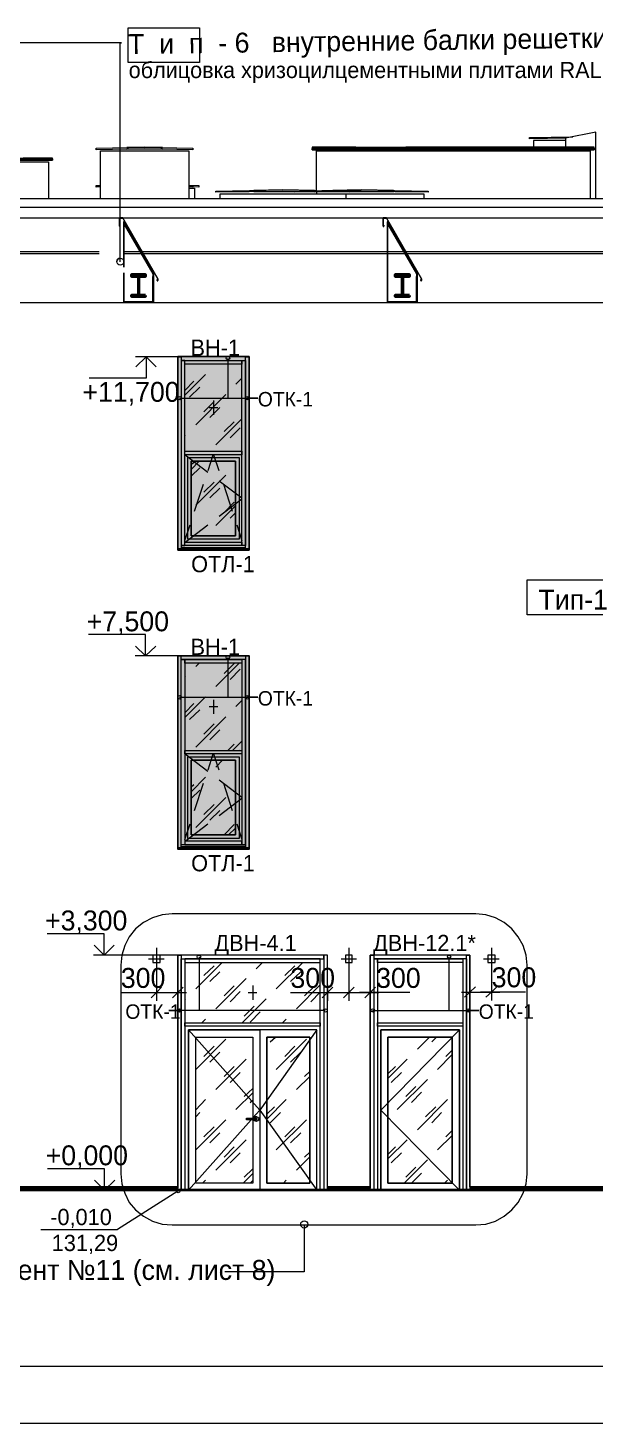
# Model space of a CAD drawing. Header units: millimetres. Extents: x 2294 to 908349, y -83289 to 219220.
# Drawn here: x 326682 to 334898, y 12068 to 32295 of the extents above; entities that cross this region are included whole.
import ezdxf

# ---------------------------------------------------------------- set-up
doc = ezdxf.new("R2010")
doc.units = ezdxf.units.MM
doc.layers.add('PDF _Геометрия', color=7, linetype='Continuous')
doc.layers.add('PDF _Текст', color=7, linetype='Continuous')

msp = doc.modelspace()

# ---------------------------------------------------------------- hatches: boundary and pattern name
at = {"transparency": 33554551}
h = msp.add_hatch(color=3, dxfattribs=at)
h.dxf.hatch_style = 1
h.paths.add_polyline_path([(328854.4, 27530.1), (329886.1, 27530.1), (329886.1, 24723.5), (328854.4, 24723.5)])
h = msp.add_hatch(color=3, dxfattribs=at)
h.dxf.hatch_style = 1
h.paths.add_polyline_path([(328854.4, 23193.5), (329886.1, 23193.5), (329886.1, 20386.9), (328854.4, 20386.9)])

# ---------------------------------------------------------------- linework, layer by layer
for points in [[(328854.4, 27530.1), (329886.1, 27530.1), (329886.1, 24723.5), (328854.4, 24723.5)], [(328854.4, 23193.5), (329886.1, 23193.5), (329886.1, 20386.9), (328854.4, 20386.9)]]:
    msp.add_lwpolyline(points, close=True)
at = {"layer": 'PDF _Геометрия', "lineweight": 9}
for points in [[(328133.1, 32295.1), (329169.2, 32295.1), (329169.2, 31792.4), (328133.1, 31792.4)], [(330799.8, 30550.8), (334887.2, 30550.8), (334887.2, 30563.9), (332155, 30563.9), (332155, 30559.6), (331433.7, 30559.6), (331433.7, 30563.9), (330799.8, 30563.9)], [(331346.2, 29921.3), (331508, 29925.7)], [(328006.4, 29418.6), (328006.4, 29536.6), (328054.5, 29536.6), (328561.6, 28657.9), (328561.6, 28631.7), (328552.8, 28631.7), (328552.8, 28649.2), (328552.8, 28627.3), (328561.6, 28627.3), (328561.6, 28657.9), (328054.5, 29541), (328006.4, 29541), (328006.4, 29414.2), (328019.5, 29414.2), (328019.5, 29436.1), (328015.1, 29436.1), (328015.1, 29418.6)], [(331827.1, 29418.6), (331827.1, 29536.6), (331875.2, 29536.6), (332382.3, 28657.9), (332382.3, 28631.7), (332373.6, 28631.7), (332373.6, 28649.2), (332373.6, 28627.3), (332382.3, 28627.3), (332382.3, 28657.9), (331875.2, 29541), (331827.1, 29541), (331827.1, 29414.2), (331840.2, 29414.2), (331840.2, 29436.1), (331835.9, 29436.1), (331835.9, 29418.6)], [(328076.3, 29444.8), (328491.6, 28727.9), (328491.6, 28767.2), (328076.3, 29488.5)], [(331888.3, 29484.2), (331888.3, 28312.6), (331897.1, 28312.6), (331897.1, 29484.2)], [(331897.1, 29444.8), (332312.4, 28727.9), (332312.4, 28767.2), (331897.1, 29488.5)], [(328491.6, 28749.7), (328491.6, 28312.6), (328500.4, 28312.6), (328500.4, 28749.7)], [(332312.4, 28749.7), (332312.4, 28312.6), (332321.1, 28312.6), (332321.1, 28749.7)], [(328076.3, 28312.6), (328491.6, 28312.6), (328491.6, 28321.3), (328076.3, 28321.3)], [(331897.1, 28312.6), (332312.4, 28312.6), (332312.4, 28321.3), (331897.1, 28321.3)], [(328067.6, 28312.6), (328076.3, 28312.6)], [(331888.3, 28312.6), (331897.1, 28312.6)], [(328854.4, 27525.7), (328854.4, 27447), (328854.4, 26131.2), (328854.4, 24815.3), (328854.4, 24736.6)], [(329886.1, 24736.6), (329886.1, 24815.3), (329886.1, 26131.2), (329886.1, 27447), (329886.1, 27525.7)], [(329781.2, 27420.8), (328955, 27420.8), (328955, 27473.2), (329781.2, 27473.2)], [(329781.2, 26104.9), (328955, 26104.9), (328955, 26157.4), (329781.2, 26157.4)], [(328998.7, 26065.6), (329741.9, 26065.6), (329741.9, 24880.9), (328998.7, 24880.9)], [(329741.9, 26065.6), (329741.9, 24880.9), (328998.7, 24880.9), (328998.7, 26065.6)], [(329689.4, 26013.1), (329046.8, 26013.1), (329046.8, 24933.4), (329689.4, 24933.4)], [(329046.8, 24933.4), (329046.8, 26013.1), (329689.4, 26013.1), (329689.4, 24933.4)], [(329886.1, 24723.5), (328854.4, 24723.5), (328854.4, 24749.8), (329886.1, 24749.8)], [(333912.4, 24295.1), (335193.2, 24295.1), (335193.2, 23788), (333912.4, 23788)], [(329807.5, 23136.6), (328928.8, 23136.6), (328902.5, 23136.6), (328902.5, 23189.1), (328928.8, 23189.1), (329807.5, 23189.1), (329833.7, 23189.1), (329833.7, 23136.6)], [(329781.2, 23084.2), (328955, 23084.2), (328955, 23136.6), (329781.2, 23136.6)], [(329781.2, 21768.3), (328955, 21768.3), (328955, 21820.8), (329781.2, 21820.8)], [(328998.7, 21729), (329741.9, 21729), (329741.9, 20544.3), (328998.7, 20544.3)], [(329741.9, 21729), (329741.9, 20544.3), (328998.7, 20544.3), (328998.7, 21729)], [(329689.4, 21676.5), (329046.8, 21676.5), (329046.8, 20596.8), (329689.4, 20596.8)], [(329046.8, 20596.8), (329046.8, 21676.5), (329689.4, 21676.5), (329689.4, 20596.8)], [(328596.5, 18852.5), (328491.6, 18852.5), (328491.6, 18747.6), (328596.5, 18747.6)], [(331381.2, 18852.5), (331280.7, 18852.5), (331280.7, 18747.6), (331381.2, 18747.6)], [(331639.1, 15442.7), (331639.1, 17847), (331639.1, 18773.8), (331639.1, 18852.5), (331691.6, 18852.5), (331691.6, 18773.8), (331691.6, 17847), (331691.6, 15442.7)], [(333449, 18852.5), (333344.1, 18852.5), (333344.1, 18747.6), (333449, 18747.6)], [(331744.1, 18800), (332981.2, 18800), (332981.2, 18747.6), (331744.1, 18747.6)], [(330917.8, 17820.8), (328955, 17820.8), (328955, 17868.9), (330917.8, 17868.9)], [(331744.1, 17868.9), (332981.2, 17868.9), (332981.2, 17820.8), (331744.1, 17820.8)], [(329007.5, 17768.3), (330039.1, 17768.3), (330039.1, 15442.7), (329007.5, 15442.7)], [(330865.4, 15442.7), (330865.4, 17768.3), (330039.1, 17768.3), (330039.1, 15442.7)], [(330764.8, 15547.6), (330764.8, 17663.4), (330144.1, 17663.4), (330144.1, 15547.6)], [(331796.5, 15442.7), (331796.5, 17768.3), (332933.1, 17768.3), (332933.1, 15442.7)], [(331897.1, 17663.4), (332828.2, 17663.4), (332828.2, 15547.6), (331897.1, 15547.6)], [(332828.2, 17663.4), (331897.1, 17663.4), (331897.1, 15547.6), (332828.2, 15547.6)], [(329855.5, 16465.6), (329851.2, 16465.6), (329846.8, 16470), (329842.4, 16474.4), (329842.4, 16478.7), (329846.8, 16483.1), (329851.2, 16487.5), (329855.5, 16487.5), (329986.7, 16487.5), (329991.1, 16487.5), (329995.4, 16487.5), (329995.4, 16483.1), (329999.8, 16478.7), (329999.8, 16474.4), (329995.4, 16470), (329995.4, 16465.6), (329991.1, 16465.6), (329986.7, 16465.6)], [(329956.1, 16465.6), (329986.7, 16465.6), (329991.1, 16465.6), (329995.4, 16465.6), (329995.4, 16470), (329999.8, 16474.4), (329999.8, 16478.7), (329995.4, 16483.1), (329995.4, 16487.5), (329991.1, 16487.5), (329986.7, 16487.5), (329956.1, 16487.5), (329956.1, 16496.2), (329964.8, 16505), (329969.2, 16509.3), (329977.9, 16513.7), (329991.1, 16513.7), (329999.8, 16509.3), (330008.5, 16509.3), (330012.9, 16500.6), (330021.7, 16496.2), (330021.7, 16487.5), (330026, 16478.7), (330021.7, 16465.6), (330021.7, 16456.9), (330012.9, 16452.5), (330008.5, 16443.8), (329999.8, 16443.8), (329991.1, 16439.4), (329977.9, 16443.8), (329969.2, 16443.8), (329964.8, 16452.5), (329956.1, 16456.9)], [(331022.8, 15495.1), (331639.1, 15495.1)], [(333086.1, 15495.1), (369811.7, 15495.1)]]:
    msp.add_lwpolyline(points, close=True, dxfattribs=at)
for points in [[(328019.5, 28902.7), (328019.5, 32076.5), (328037, 32076.5), (324439.2, 32076.5), (324439.2, 28351.9)], [(334909.1, 29820.8), (334909.1, 30782.5), (334471.9, 30695.1), (334471.9, 30563.9)], [(328115.7, 30537.7), (328373.6, 30542.1), (328115.7, 30537.7), (328373.6, 30542.1), (327669.8, 30529), (327669.8, 30550.8), (328373.6, 30563.9), (328115.7, 30559.6), (328373.6, 30563.9), (328115.7, 30559.6)], [(328631.5, 30559.6), (328373.6, 30563.9), (328631.5, 30559.6), (328373.6, 30563.9), (329073, 30550.8), (329073, 30529), (328373.6, 30542.1), (328631.5, 30537.7), (328373.6, 30542.1), (328631.5, 30537.7)], [(334887.2, 30550.8), (334887.2, 30529), (330799.8, 30529), (330799.8, 30546.5)], [(330799.8, 30550.8), (330799.8, 30529), (334887.2, 30529), (334887.2, 30546.5)], [(334471.9, 30695.1), (333947.3, 30686.4), (333947.3, 30708.2), (334576.8, 30717)], [(334471.9, 30664.5), (334008.5, 30664.5), (334008.5, 30563.9)], [(326432.6, 30397.8), (327040.2, 30397.8), (327040.2, 30406.6), (326611.8, 30406.6), (326611.8, 30402.2), (326432.6, 30402.2), (326611.8, 30402.2)], [(327040.2, 30397.8), (327040.2, 30376), (326432.6, 30376), (327040.2, 30376), (327040.2, 30384.7)], [(326432.6, 30354.1), (326869.8, 30354.1), (326979, 30354.1), (326979, 29820.8)], [(327731, 29820.8), (327731, 30511.5), (328902.5, 30511.5), (329011.8, 30511.5), (329011.8, 29820.8)], [(330861, 29938.8), (330861, 30511.5), (334716.7, 30511.5), (334826, 30511.5), (334826, 29820.8)], [(334008.5, 30529), (334008.5, 30511.5)], [(334471.9, 30529), (334471.9, 30511.5)], [(329011.8, 30271.1), (329011.8, 30008.8), (329073, 30008.8), (329073, 29986.9), (329011.8, 29991.3)], [(334826, 30271.1), (334826, 30008.8)], [(327731, 29991.3), (327669.8, 29986.9), (327669.8, 30008.8), (327731, 30008.8)], [(329011.8, 30013.1), (329156.1, 30008.8), (329156.1, 29986.9), (329073, 29991.3)], [(329011.8, 29969.4), (329094.9, 29969.4), (329094.9, 29820.8)], [(329956.1, 29921.3), (330375.8, 29925.7), (329405.3, 29912.6), (329405.3, 29930.1), (330375.8, 29947.6), (329956.1, 29938.8)], [(330834.8, 29938.8), (330375.8, 29947.6), (331346.2, 29930.1), (331346.2, 29912.6), (330375.8, 29925.7), (330834.8, 29917)], [(330939.7, 29938.8), (331508, 29947.6), (331097.1, 29938.8)], [(331975.8, 29938.8), (331508, 29947.6), (332478.5, 29930.1), (332478.5, 29912.6), (331508, 29925.7), (331975.8, 29917)], [(320356.1, 29230.6), (320356.1, 29715.9), (320334.3, 29715.9), (320334.3, 29230.6), (320334.3, 29698.4), (320273, 29698.4), (320273, 29820.8), (399730.8, 29820.8), (399761.4, 29816.4), (400382.1, 29777.1)], [(329466.5, 29820.8), (329466.5, 29890.7), (331175.8, 29890.7), (331285, 29890.7), (331285, 29820.8)], [(330939.7, 29917), (330537.5, 29912.6), (330537.5, 29921.3)], [(330598.7, 29890.7), (332308, 29890.7), (332417.3, 29890.7), (332417.3, 29820.8)], [(330861, 29917), (330861, 29890.7)], [(320382.3, 29698.4), (347647.8, 29698.4)], [(320517.9, 29536.6), (320517.9, 29462.3), (320517.9, 29541), (347512.3, 29541), (347512.3, 29462.3), (347512.3, 29536.6)], [(328076.3, 28828.4), (328076.3, 29484.2), (328067.6, 29484.2), (328067.6, 28828.4)], [(320356.1, 15495.1), (328854.4, 15495.1), (328854.4, 15473.3), (320356.1, 15473.3), (320356.1, 15495.1), (328854.4, 15495.1), (320356.1, 15495.1), (320334.3, 15495.1), (320334.3, 29147.6), (320334.3, 27525.7), (320356.1, 27525.7), (320356.1, 28876.5), (320356.1, 28312.6), (321033.7, 28312.6)], [(324513.5, 29055.8), (327713.5, 29055.8)], [(324531, 29025.2), (327713.5, 29025.2)], [(328076.3, 29055.8), (328303.6, 29055.8)], [(328076.3, 29025.2), (328321.1, 29025.2)], [(328325.5, 29055.8), (328329.9, 29055.8)], [(328334.2, 29055.8), (331888.3, 29055.8)], [(328343, 29025.2), (328347.3, 29025.2)], [(328351.7, 29025.2), (331888.3, 29025.2)], [(331897.1, 29055.8), (332124.4, 29055.8)], [(331897.1, 29025.2), (332141.9, 29025.2)], [(332146.2, 29055.8), (332150.6, 29055.8)], [(332155, 29055.8), (335709.1, 29055.8)], [(332163.7, 29025.2), (332168.1, 29025.2)], [(332172.5, 29025.2), (335709.1, 29025.2)], [(324670.9, 28749.7), (324679.6, 28749.7), (324679.6, 28312.6), (328491.6, 28312.6)], [(328067.6, 28745.4), (328067.6, 28312.6), (328076.3, 28312.6), (328076.3, 28745.4)], [(328491.6, 28749.7), (328500.4, 28749.7), (328500.4, 28312.6), (332312.4, 28312.6)], [(332312.4, 28749.7), (332321.1, 28749.7), (332321.1, 28312.6), (336133.1, 28312.6)], [(328491.6, 28321.3), (328491.6, 28692.9)], [(332312.4, 28321.3), (332312.4, 28692.9)], [(329212.9, 27525.7), (328775.8, 27525.7), (328395.4, 27525.7), (328395.4, 27215.3), (327569.2, 27215.3)], [(328548.4, 27525.7), (328238.1, 27525.7)], [(329833.7, 24749.8), (329833.7, 24815.3), (329833.7, 26131.2), (329833.7, 24789.1), (329781.2, 24789.1), (328955, 24789.1), (328955, 24841.6), (329781.2, 24841.6), (329781.2, 24789.1), (329781.2, 26131.2), (329781.2, 27473.2), (329833.7, 27473.2), (329833.7, 26131.2), (329833.7, 27447), (329833.7, 27525.7), (329886.1, 27525.7), (328854.4, 27525.7), (328902.5, 27525.7), (328902.5, 27473.2), (328928.8, 27473.2), (329807.5, 27473.2), (329833.7, 27473.2), (329833.7, 27525.7), (329807.5, 27525.7), (328928.8, 27525.7), (328902.5, 27525.7), (328902.5, 27447), (328902.5, 26131.2), (328902.5, 24789.1), (328955, 24789.1), (328955, 26131.2), (328955, 27473.2), (328902.5, 27473.2), (328902.5, 26131.2), (328902.5, 24815.3), (328902.5, 24749.8)], [(329405.3, 27420.8), (329405.3, 27420.8)], [(329580.1, 27503.8), (329580.1, 26926.8), (330012.9, 26926.8), (329864.3, 26926.8)], [(328955, 26970.5), (329256.6, 27272.2)], [(328955, 27040.5), (329086.1, 27171.6)], [(329693.8, 27127.9), (329781.2, 27215.3)], [(328876.3, 26926.8), (330012.9, 26926.8)], [(329024.9, 26939.9), (329173.6, 27084.2)], [(329112.4, 26542.1), (329549.5, 26979.3)], [(329230.4, 26730.1), (329379, 26878.7)], [(329309.1, 26791.3), (329431.5, 26791.3)], [(329317.8, 26647), (329462.1, 26791.3)], [(329370.3, 26891.8), (329370.3, 26686.4)], [(329405.3, 26249.2), (329781.2, 26629.5)], [(329523.3, 26441.6), (329671.9, 26585.8)], [(329610.7, 26354.1), (329755, 26498.4)], [(328955, 26389.1), (328963.7, 26397.8)], [(328959.4, 26104.9), (329287.2, 25855.8)], [(329291.6, 25877.6), (329365.9, 26104.9)], [(329370.3, 26104.9), (329449, 25877.6)], [(329046.8, 25895.1), (329164.8, 26013.1)], [(329046.8, 25965.1), (329086.1, 26000)], [(329046.8, 25794.6), (329173.6, 25917)], [(329112.4, 25374.9), (329549.5, 25812)], [(329230.4, 25562.9), (329379, 25707.1)], [(329453.4, 25729), (329781.2, 25479.8)], [(329094.9, 25287.5), (329226, 25680.9)], [(329317.8, 25479.8), (329462.1, 25624.1)], [(329514.6, 25680.9), (329641.3, 25287.5)], [(329405.3, 25082), (329689.4, 25366.1)], [(329453.4, 25217.5), (329781.2, 25466.7)], [(329523.3, 25270), (329671.9, 25418.6)], [(328955, 24863.4), (329033.7, 25090.7)], [(328959.4, 24841.6), (329287.2, 25090.7)], [(329610.7, 25186.9), (329689.4, 25265.6)], [(329706.9, 25090.7), (329781.2, 24863.4)], [(329256.6, 24933.4), (329256.6, 24937.7)], [(328854.4, 24749.8), (328854.4, 24749.8)], [(328854.4, 24723.5), (328854.4, 24727.9)], [(329833.7, 24789.1), (328902.5, 24789.1)], [(329833.7, 24758.5), (328902.5, 24758.5), (329833.7, 24758.5)], [(329833.7, 24758.5), (328902.5, 24758.5)], [(329886.1, 24749.8), (329886.1, 24749.8)], [(329886.1, 24727.9), (329886.1, 24723.5)], [(329103.6, 23189.1), (328802, 23189.1), (328386.7, 23189.1), (328386.7, 23499.5), (327560.5, 23499.5)], [(328544.1, 23189.1), (328233.7, 23189.1)], [(328902.5, 20408.8), (328902.5, 20478.7), (328902.5, 21794.6), (328902.5, 23136.6), (328955, 23136.6), (328955, 21794.6), (328955, 20452.5), (328902.5, 20452.5), (328902.5, 21794.6), (328902.5, 23110.4), (328902.5, 23189.1), (328854.4, 23189.1), (328854.4, 23110.4), (328854.4, 21794.6), (328854.4, 20478.7), (328854.4, 20400), (328854.4, 23189.1), (329886.1, 23189.1), (329886.1, 20400), (329886.1, 20478.7), (329886.1, 21794.6), (329886.1, 23110.4), (329886.1, 23189.1), (329833.7, 23189.1), (329833.7, 23110.4), (329833.7, 21794.6), (329833.7, 23136.6), (329781.2, 23136.6), (329781.2, 21794.6), (329781.2, 20452.5), (329781.2, 20505), (328955, 20505), (328955, 20452.5), (329781.2, 20452.5), (329833.7, 20452.5), (329833.7, 21794.6), (329833.7, 20478.7), (329833.7, 20408.8)], [(329112.4, 23036.1), (329160.5, 23084.2)], [(329405.3, 22747.6), (329741.9, 23084.2)], [(329523.3, 22935.5), (329671.9, 23079.8)], [(329580.1, 23167.2), (329580.1, 22590.2), (330012.9, 22590.2), (329864.3, 22590.2)], [(328955, 22883.1), (328963.7, 22891.8)], [(329610.7, 22848.1), (329755, 22996.8)], [(328876.3, 22590.2), (330012.9, 22590.2)], [(328955, 22297.3), (329256.6, 22598.9)], [(328955, 22367.2), (329086.1, 22498.4)], [(329309.1, 22454.7), (329431.5, 22454.7)], [(329370.3, 22555.2), (329370.3, 22349.8)], [(329693.8, 22454.7), (329781.2, 22542.1)], [(329024.9, 22266.7), (329173.6, 22411)], [(329112.4, 21868.9), (329549.5, 22306)], [(329230.4, 22056.9), (329379, 22205.5)], [(329317.8, 21973.8), (329462.1, 22118.1)], [(329580.1, 21820.8), (329671.9, 21912.6)], [(329645.7, 21820.8), (329781.2, 21956.3)], [(328959.4, 21768.3), (329287.2, 21519.2)], [(329291.6, 21541), (329365.9, 21768.3)], [(329370.3, 21768.3), (329449, 21541)], [(329405.3, 21576), (329501.4, 21676.5)], [(329750.6, 21820.8), (329755, 21825.2)], [(329046.8, 21221.9), (329256.6, 21431.7)], [(329046.8, 21291.8), (329086.1, 21326.8)], [(329046.8, 21121.3), (329173.6, 21243.8)], [(329094.9, 20950.9), (329226, 21344.3)], [(329453.4, 21392.4), (329781.2, 21143.2)], [(329514.6, 21344.3), (329641.3, 20950.9)], [(329112.4, 20701.7), (329549.5, 21138.8)], [(329230.4, 20889.7), (329379, 21038.3)], [(329453.4, 20876.5), (329781.2, 21130.1)], [(329317.8, 20806.6), (329462.1, 20950.9)], [(328955, 20526.8), (329033.7, 20754.1)], [(328959.4, 20505), (329287.2, 20754.1)], [(329523.3, 20596.8), (329671.9, 20745.4)], [(329588.9, 20596.8), (329689.4, 20692.9)], [(329706.9, 20754.1), (329781.2, 20526.8)], [(329833.7, 20452.5), (328902.5, 20452.5)], [(329886.1, 20413.2), (329886.1, 20408.8), (328854.4, 20408.8), (328854.4, 20413.2)], [(329886.1, 20408.8), (329886.1, 20386.9), (328854.4, 20386.9), (328854.4, 20408.8)], [(328854.4, 20386.9), (328854.4, 20391.3)], [(329833.7, 20421.9), (328902.5, 20421.9), (329833.7, 20421.9)], [(329833.7, 20421.9), (328902.5, 20421.9)], [(329886.1, 20391.3), (329886.1, 20386.9)], [(333912.4, 15656.9), (333912.4, 18708.2), (333899.2, 18852.5), (333855.5, 18992.4), (333785.6, 19119.2), (333693.8, 19232.8), (333580.1, 19324.6), (333453.3, 19394.6), (333313.5, 19438.3), (333169.2, 19451.4), (328771.4, 19451.4), (328627.1, 19438.3), (328487.2, 19394.6), (328356.1, 19324.6), (328242.4, 19232.8), (328150.6, 19119.2), (328085.1, 18992.4), (328041.3, 18852.5), (328028.2, 18708.2), (328028.2, 15670)], [(329020.6, 18852.5), (328784.5, 18852.5), (327787.8, 18852.5), (327787.8, 19162.9), (326961.6, 19162.9)], [(328902.5, 15442.7), (328902.5, 17847), (328902.5, 15442.7), (328854.4, 15442.7), (328854.4, 17847), (328854.4, 18773.8), (328854.4, 18852.5), (328854.4, 15495.1), (320356.1, 15495.1), (320356.1, 15442.7)], [(327940.8, 18852.5), (327630.4, 18852.5)], [(328544.1, 18957.4), (328544.1, 18647), (328544.1, 18310.4), (328544.1, 18188)], [(329160.5, 18826.3), (329160.5, 18048.1), (328723.3, 18048.1), (328876.3, 18048.1)], [(369811.7, 15495.1), (333086.1, 15495.1), (333086.1, 18852.5), (331639.1, 18852.5), (331639.1, 15495.1), (331022.8, 15495.1), (331022.8, 18852.5), (328854.4, 18852.5), (328902.5, 18852.5), (328902.5, 18773.8), (328902.5, 17847), (328902.5, 18800), (328928.8, 18800), (330944.1, 18800), (330970.3, 18800), (330970.3, 18852.5), (330944.1, 18852.5), (328928.8, 18852.5), (328902.5, 18852.5), (328902.5, 18800), (328955, 18800), (328955, 17847), (328955, 15442.7)], [(330917.8, 15442.7), (330917.8, 17847), (330917.8, 18800), (328955, 18800), (328955, 18747.6), (330917.8, 18747.6), (330917.8, 18800), (330970.3, 18800), (330970.3, 17847), (330970.3, 15442.7), (331022.8, 15442.7), (331022.8, 17847), (331022.8, 18773.8), (331022.8, 18852.5), (330970.3, 18852.5), (330970.3, 18773.8), (330970.3, 17847), (330970.3, 15442.7)], [(331333.1, 18957.4), (331333.1, 18647), (331333.1, 18310.4), (331765.9, 18310.4)], [(333007.4, 18852.5), (331717.8, 18852.5), (331691.6, 18852.5), (331691.6, 18800), (331744.1, 18800), (331744.1, 17847), (331744.1, 15442.7)], [(332780.1, 18826.3), (332780.1, 18048.1), (333212.9, 18048.1), (333064.3, 18048.1)], [(333024.9, 18800), (333033.7, 18800), (333033.7, 17847), (333033.7, 18773.8), (333033.7, 18852.5), (333086.1, 18852.5), (333086.1, 18773.8), (333086.1, 17847), (333086.1, 15442.7), (333033.7, 15442.7), (333033.7, 17847), (333033.7, 15442.7)], [(333396.5, 18957.4), (333396.5, 18647), (333396.5, 18314.8), (333396.5, 18192.4)], [(328430.4, 18800), (328657.7, 18800)], [(329112.4, 18362.9), (329497.1, 18747.6)], [(329230.4, 18555.2), (329379, 18699.5)], [(329317.8, 18467.8), (329462.1, 18612.1)], [(329986.7, 18655.8), (330078.5, 18747.6)], [(330279.6, 18362.9), (330664.3, 18747.6)], [(330402, 18555.2), (330546.2, 18699.5)], [(330485, 18467.8), (330633.7, 18612.1)], [(331219.5, 18800), (331442.4, 18800)], [(333007.4, 18800), (331717.8, 18800), (331691.6, 18800), (331691.6, 17847), (331691.6, 15442.7)], [(333033.7, 18800), (332981.2, 18800), (332981.2, 17847), (332981.2, 15442.7)], [(333282.9, 18800), (333510.2, 18800)], [(328854.4, 18419.7), (328854.4, 18310.4), (328854.4, 18188)], [(329405.3, 18074.4), (329842.4, 18511.5)], [(329938.6, 18411), (329938.6, 18205.5)], [(330572.5, 18074.4), (330917.8, 18419.7)], [(331022.8, 18419.7), (331022.8, 18310.4), (331022.8, 18188)], [(331639.1, 18419.7), (331639.1, 18310.4), (331639.1, 18188)], [(333086.1, 18424.1), (333086.1, 18314.8), (333086.1, 18192.4)], [(328028.2, 18310.4), (328622.8, 18310.4), (328697.1, 18310.4)], [(328417.3, 18310.4), (328976.9, 18310.4)], [(328955, 18209.9), (328963.7, 18218.6)], [(329523.3, 18262.3), (329671.9, 18406.6)], [(329610.7, 18174.9), (329755, 18323.5)], [(329785.6, 17868.9), (330135.3, 18218.6)], [(329873, 18310.4), (329999.8, 18310.4)], [(330485, 18310.4), (331079.6, 18310.4), (331175.8, 18310.4)], [(330690.5, 18262.3), (330839.1, 18406.6)], [(330777.9, 18174.9), (330917.8, 18314.8)], [(330896, 18310.4), (331333.1, 18310.4), (331333.1, 18188)], [(332216.2, 18310.4), (331626, 18310.4), (331486.1, 18310.4)], [(332963.7, 18314.8), (333518.9, 18314.8)], [(333890.5, 18314.8), (333300.3, 18314.8), (333239.1, 18314.8)], [(330987.8, 18048.1), (328723.3, 18048.1)], [(329816.2, 17969.4), (329960.5, 18113.7)], [(329903.6, 17882), (330047.9, 18030.6)], [(331674.1, 18048.1), (333212.9, 18048.1)], [(329199.8, 17868.9), (329256.6, 17925.7)], [(330371.4, 17868.9), (330423.8, 17925.7)], [(330865.4, 17768.3), (330039.1, 16605.5), (330865.4, 15442.7), (330865.4, 17768.3), (329007.5, 17768.3), (329007.5, 15442.7), (329916.7, 16465.6)], [(329007.5, 17768.3), (330039.1, 16605.5), (329934.2, 16487.5)], [(329938.6, 16465.6), (329938.6, 15547.6), (329112.4, 15547.6), (329112.4, 17663.4), (329938.6, 17663.4), (329938.6, 16487.5)], [(329112.4, 17195.7), (329549.5, 17632.8)], [(330144.1, 17645.9), (330161.6, 17663.4)], [(330192.2, 17593.5), (330266.5, 17663.4)], [(330279.6, 17195.7), (330716.7, 17632.8)], [(332933.1, 17768.3), (331796.5, 16605.5), (332933.1, 15442.7), (332933.1, 17768.3), (331796.5, 17768.3), (331796.5, 15442.7)], [(332325.5, 17488.6), (332500.3, 17663.4)], [(332530.9, 17593.5), (332600.9, 17663.4)], [(329230.4, 17383.7), (329379, 17532.3)], [(329317.8, 17300.6), (329462.1, 17444.9)], [(330402, 17383.7), (330546.2, 17532.3)], [(330485, 17300.6), (330633.7, 17444.9)], [(332614, 17195.7), (332828.2, 17409.9)], [(332736.4, 17383.7), (332828.2, 17475.5)], [(329405.3, 16902.8), (329842.4, 17344.3)], [(329523.3, 17095.1), (329671.9, 17239.4)], [(331897.1, 17064.5), (332176.8, 17344.3)], [(331897.1, 17130.1), (332006.4, 17239.4)], [(332823.8, 17300.6), (332828.2, 17305)], [(329610.7, 17007.7), (329755, 17152)], [(330572.5, 16902.8), (330764.8, 17095.1)], [(330690.5, 17095.1), (330764.8, 17165.1)], [(331945.2, 17007.7), (332093.8, 17152)], [(332032.6, 16614.3), (332469.7, 17051.4)], [(329693.8, 16614.3), (329938.6, 16854.7)], [(329816.2, 16802.2), (329938.6, 16920.3)], [(332155, 16802.2), (332299.2, 16946.5)], [(332238, 16714.8), (332382.3, 16863.4)], [(329112.4, 16609.9), (329256.6, 16758.5)], [(329903.6, 16714.8), (329938.6, 16749.8)], [(330144.1, 16474.4), (330423.8, 16758.5)], [(330144.1, 16544.3), (330253.4, 16653.6)], [(332325.5, 16321.4), (332762.6, 16758.5)], [(332443.5, 16509.3), (332592.1, 16653.6)], [(329112.4, 16509.3), (329173.6, 16570.5)], [(329112.4, 16028.5), (329549.5, 16465.6)], [(330192.2, 16421.9), (330340.8, 16570.5)], [(330279.6, 16028.5), (330716.7, 16465.6)], [(332530.9, 16421.9), (332675.2, 16570.5)], [(329230.4, 16216.4), (329379, 16365.1)], [(329317.8, 16133.4), (329462.1, 16277.6)], [(330402, 16216.4), (330546.2, 16365.1)], [(330485, 16133.4), (330633.7, 16277.6)], [(332614, 16028.5), (332828.2, 16238.3)], [(332736.4, 16216.4), (332828.2, 16308.2)], [(329405.3, 15735.6), (329842.4, 16172.7)], [(329523.3, 15923.5), (329671.9, 16072.2)], [(329610.7, 15840.5), (329755, 15984.7)], [(330690.5, 15923.5), (330764.8, 15993.5)], [(331897.1, 15897.3), (332176.8, 16172.7)], [(331897.1, 15962.9), (332006.4, 16072.2)], [(331945.2, 15840.5), (332093.8, 15984.7)], [(332823.8, 16133.4), (332828.2, 16137.8)], [(330572.5, 15735.6), (330764.8, 15927.9)], [(332133.1, 15547.6), (332469.7, 15884.2)], [(332155, 15635), (332299.2, 15779.3)], [(328854.4, 15442.7), (328644.6, 15442.7), (327792.2, 15442.7), (327792.2, 15753.1), (326965.9, 15753.1)], [(328028.2, 15683.1), (328041.3, 15538.8), (328085.1, 15399), (328150.6, 15267.8), (328242.4, 15158.5), (328356.1, 15066.7), (328487.2, 14996.8), (328627.1, 14953.1), (328771.4, 14939.9), (333169.2, 14939.9), (333313.5, 14953.1), (333453.3, 14996.8), (333580.1, 15066.7), (333693.8, 15158.5), (333785.6, 15267.8), (333855.5, 15399), (333899.2, 15538.8), (333912.4, 15683.1)], [(329212.9, 15547.6), (329256.6, 15591.3)], [(329798.7, 15547.6), (329938.6, 15687.5)], [(329816.2, 15635), (329938.6, 15753.1)], [(329903.6, 15547.6), (329938.6, 15582.6)], [(330384.5, 15547.6), (330423.8, 15591.3)], [(332238, 15547.6), (332382.3, 15691.9)], [(332718.9, 15547.6), (332762.6, 15591.3)], [(327949.5, 15442.7), (327639.2, 15442.7)], [(328854.4, 15429.6), (327980.1, 14874.4)], [(328854.4, 15482), (328854.4, 15477.6)], [(331022.8, 15495.1), (331639.1, 15495.1), (331639.1, 15473.3), (331022.8, 15473.3)], [(331639.1, 15482), (331639.1, 15477.6)], [(333086.1, 15495.1), (385698, 15495.1), (385698, 15473.3), (333086.1, 15473.3)], [(327980.1, 14870), (326869.8, 14870)], [(330681.8, 14944.3), (330681.8, 14262.3), (329545.2, 14262.3), (329536.4, 14262.3)], [(320570.3, 12894), (369536.3, 12894), (370104.6, 12894), (400277.2, 12894)], [(320570.3, 12067.8), (400277.2, 12067.8)]]:
    msp.add_lwpolyline(points, dxfattribs=at)
at = {"layer": 'PDF _Геометрия', "color": 250, "lineweight": 9, "true_color": 0x1d1d1d}
for points in [[(328067.6, 29331.2), (328067.6, 29331.2)], [(331888.3, 29436.1), (331888.3, 29436.1)], [(331888.3, 29230.6), (331888.3, 29230.6)], [(328067.6, 29125.7), (328067.6, 29125.7)], [(331888.3, 29025.2), (331888.3, 29025.2)], [(328067.6, 28920.2), (328067.6, 28920.2)], [(331888.3, 28815.3), (331888.3, 28815.3)], [(328067.6, 28714.8), (328067.6, 28714.8)], [(328281.8, 28653.6), (328290.5, 28662.3)], [(328281.8, 28526.8), (328290.5, 28535.5)], [(328325.5, 28697.3), (328338.6, 28714.8)], [(331888.3, 28609.9), (331888.3, 28609.9)], [(332085, 28697.3), (332102.5, 28714.8)], [(328067.6, 28504.9), (328067.6, 28504.9)], [(328233.7, 28312.6), (328233.7, 28321.3)], [(328439.1, 28312.6), (328439.1, 28321.3)], [(331888.3, 28404.4), (331888.3, 28404.4)], [(331953.9, 28312.6), (331953.9, 28321.3)], [(332159.4, 28312.6), (332159.4, 28321.3)], [(332185.6, 28404.4), (332198.7, 28417.5)]]:
    msp.add_lwpolyline(points, dxfattribs=at)
at = {"layer": 'PDF _Геометрия', "color": 250, "lineweight": 9, "true_color": 0x191919}
for points in [[(328155, 29313.7), (328181.2, 29313.7)], [(331975.8, 29313.7), (332002, 29313.7)], [(328325.5, 29016.4), (328347.3, 29016.4)], [(332146.2, 29016.4), (332168.1, 29016.4)], [(328382.3, 28920.2), (328404.2, 28920.2)], [(328439.1, 28819.7), (328461, 28819.7)], [(332203.1, 28920.2), (332224.9, 28920.2)], [(332259.9, 28819.7), (332281.8, 28819.7)]]:
    msp.add_lwpolyline(points, dxfattribs=at)
at = {"layer": 'PDF _Геометрия', "lineweight": 9}
msp.add_lwpolyline([(328019.5, 28955.2, 0.4090909), (327971.4, 28907.1, -0.4090909)], format="xyb", close=True, dxfattribs=at)
at = {"layer": 'PDF _Геометрия', "lineweight": 50}
for points in [[(328386.7, 28417.5), (328290.5, 28417.5), (328290.5, 28697.3), (328386.7, 28697.3), (328386.7, 28714.8), (328181.2, 28714.8), (328181.2, 28697.3), (328281.8, 28697.3), (328281.8, 28417.5), (328181.2, 28417.5), (328181.2, 28404.4), (328386.7, 28404.4)], [(332207.4, 28417.5), (332111.3, 28417.5), (332111.3, 28697.3), (332207.4, 28697.3), (332207.4, 28714.8), (332002, 28714.8), (332002, 28697.3), (332102.5, 28697.3), (332102.5, 28417.5), (332002, 28417.5), (332002, 28404.4), (332207.4, 28404.4)]]:
    msp.add_lwpolyline(points, close=True, dxfattribs=at)
at = {"layer": 'PDF _Геометрия', "lineweight": 18}
for points in [[(328246.8, 27381.4), (328395.4, 27525.7), (328539.7, 27381.4)], [(328535.3, 23333.4), (328386.7, 23189.1), (328242.4, 23333.4)], [(327932, 18996.8), (327787.8, 18852.5), (327639.2, 18996.8)], [(328618.4, 18389.1), (328544.1, 18310.4), (328465.4, 18231.7)], [(328928.8, 18389.1), (328854.4, 18310.4), (328775.8, 18231.7)], [(331097.1, 18389.1), (331022.8, 18310.4), (330944.1, 18231.7)], [(331407.4, 18389.1), (331333.1, 18310.4), (331254.4, 18231.7)], [(331717.8, 18389.1), (331639.1, 18310.4), (331564.8, 18231.7)], [(333164.8, 18393.5), (333086.1, 18314.8), (333007.4, 18240.5)], [(333475.2, 18393.5), (333396.5, 18314.8), (333317.8, 18240.5)], [(327940.8, 15591.3), (327792.2, 15442.7), (327647.9, 15591.3)]]:
    msp.add_lwpolyline(points, dxfattribs=at)
at = {"layer": 'PDF _Геометрия', "color": 171, "lineweight": 9, "true_color": 0x8080ff}
msp.add_lwpolyline([(329938.6, 16465.6), (329938.6, 15547.6), (329112.4, 15547.6), (329112.4, 17663.4), (329938.6, 17663.4), (329938.6, 16487.5)], dxfattribs=at)
msp.add_lwpolyline([(330144.1, 15547.6), (330144.1, 17663.4), (330764.8, 17663.4), (330764.8, 15547.6)], close=True, dxfattribs=at)
at = {"layer": 'PDF _Геометрия', "lineweight": 40}
msp.add_lwpolyline([(399888.2, 15442.7), (319805.3, 15442.7)], dxfattribs=at)
at = {"layer": 'PDF _Геометрия', "lineweight": 9}
for points in [[(328019.5, 28955.2), (328045.7, 28955.2), (328071.9, 28933.3), (328071.9, 28907.1)], [(328019.5, 28955.2), (328045.7, 28955.2), (328071.9, 28933.3), (328071.9, 28907.1)], [(328019.5, 28854.7), (327993.2, 28854.7), (327971.4, 28880.9), (327971.4, 28907.1)], [(328019.5, 28854.7), (327993.2, 28854.7), (327971.4, 28880.9), (327971.4, 28907.1)], [(328071.9, 28907.1), (328071.9, 28880.9), (328045.7, 28854.7), (328019.5, 28854.7)], [(328071.9, 28907.1), (328071.9, 28880.9), (328045.7, 28854.7), (328019.5, 28854.7)], [(329553.9, 27508.2), (329553.9, 27525.7), (329562.6, 27534.4), (329580.1, 27534.4)], [(329553.9, 27508.2), (329553.9, 27525.7), (329562.6, 27534.4), (329580.1, 27534.4)], [(329580.1, 27534.4), (329593.2, 27534.4), (329606.4, 27525.7), (329606.4, 27508.2)], [(329580.1, 27534.4), (329593.2, 27534.4), (329606.4, 27525.7), (329606.4, 27508.2)], [(329580.1, 27482), (329562.6, 27482), (329553.9, 27495.1), (329553.9, 27508.2)], [(329580.1, 27482), (329562.6, 27482), (329553.9, 27495.1), (329553.9, 27508.2)], [(329606.4, 27508.2), (329606.4, 27495.1), (329593.2, 27482), (329580.1, 27482)], [(329606.4, 27508.2), (329606.4, 27495.1), (329593.2, 27482), (329580.1, 27482)], [(328854.4, 26926.8), (328854.4, 26944.3), (328863.2, 26953), (328880.7, 26953)], [(328854.4, 26926.8), (328854.4, 26944.3), (328863.2, 26953), (328880.7, 26953)], [(328880.7, 26900.6), (328863.2, 26900.6), (328854.4, 26913.7), (328854.4, 26926.8)], [(328880.7, 26900.6), (328863.2, 26900.6), (328854.4, 26913.7), (328854.4, 26926.8)], [(328880.7, 26953), (328893.8, 26953), (328906.9, 26944.3), (328906.9, 26926.8)], [(328880.7, 26953), (328893.8, 26953), (328906.9, 26944.3), (328906.9, 26926.8)], [(328906.9, 26926.8), (328906.9, 26913.7), (328893.8, 26900.6), (328880.7, 26900.6)], [(328906.9, 26926.8), (328906.9, 26913.7), (328893.8, 26900.6), (328880.7, 26900.6)], [(329838.1, 26926.8), (329838.1, 26944.3), (329846.8, 26953), (329864.3, 26953)], [(329838.1, 26926.8), (329838.1, 26944.3), (329846.8, 26953), (329864.3, 26953)], [(329864.3, 26900.6), (329846.8, 26900.6), (329838.1, 26913.7), (329838.1, 26926.8)], [(329864.3, 26900.6), (329846.8, 26900.6), (329838.1, 26913.7), (329838.1, 26926.8)], [(329864.3, 26953), (329877.4, 26953), (329890.5, 26944.3), (329890.5, 26926.8)], [(329864.3, 26953), (329877.4, 26953), (329890.5, 26944.3), (329890.5, 26926.8)], [(329890.5, 26926.8), (329890.5, 26913.7), (329877.4, 26900.6), (329864.3, 26900.6)], [(329890.5, 26926.8), (329890.5, 26913.7), (329877.4, 26900.6), (329864.3, 26900.6)], [(329553.9, 23171.6), (329553.9, 23189.1), (329562.6, 23197.8), (329580.1, 23197.8)], [(329553.9, 23171.6), (329553.9, 23189.1), (329562.6, 23197.8), (329580.1, 23197.8)], [(329580.1, 23145.4), (329562.6, 23145.4), (329553.9, 23158.5), (329553.9, 23171.6)], [(329580.1, 23145.4), (329562.6, 23145.4), (329553.9, 23158.5), (329553.9, 23171.6)], [(329580.1, 23197.8), (329593.2, 23197.8), (329606.4, 23189.1), (329606.4, 23171.6)], [(329580.1, 23197.8), (329593.2, 23197.8), (329606.4, 23189.1), (329606.4, 23171.6)], [(329606.4, 23171.6), (329606.4, 23158.5), (329593.2, 23145.4), (329580.1, 23145.4)], [(329606.4, 23171.6), (329606.4, 23158.5), (329593.2, 23145.4), (329580.1, 23145.4)], [(328854.4, 22590.2), (328854.4, 22607.7), (328863.2, 22616.4), (328880.7, 22616.4)], [(328854.4, 22590.2), (328854.4, 22607.7), (328863.2, 22616.4), (328880.7, 22616.4)], [(328880.7, 22564), (328863.2, 22564), (328854.4, 22577.1), (328854.4, 22590.2)], [(328880.7, 22564), (328863.2, 22564), (328854.4, 22577.1), (328854.4, 22590.2)], [(328880.7, 22616.4), (328893.8, 22616.4), (328906.9, 22607.7), (328906.9, 22590.2)], [(328880.7, 22616.4), (328893.8, 22616.4), (328906.9, 22607.7), (328906.9, 22590.2)], [(328906.9, 22590.2), (328906.9, 22577.1), (328893.8, 22564), (328880.7, 22564)], [(328906.9, 22590.2), (328906.9, 22577.1), (328893.8, 22564), (328880.7, 22564)], [(329838.1, 22590.2), (329838.1, 22607.7), (329846.8, 22616.4), (329864.3, 22616.4)], [(329838.1, 22590.2), (329838.1, 22607.7), (329846.8, 22616.4), (329864.3, 22616.4)], [(329864.3, 22564), (329846.8, 22564), (329838.1, 22577.1), (329838.1, 22590.2)], [(329864.3, 22564), (329846.8, 22564), (329838.1, 22577.1), (329838.1, 22590.2)], [(329864.3, 22616.4), (329877.4, 22616.4), (329890.5, 22607.7), (329890.5, 22590.2)], [(329864.3, 22616.4), (329877.4, 22616.4), (329890.5, 22607.7), (329890.5, 22590.2)], [(329890.5, 22590.2), (329890.5, 22577.1), (329877.4, 22564), (329864.3, 22564)], [(329890.5, 22590.2), (329890.5, 22577.1), (329877.4, 22564), (329864.3, 22564)], [(329134.2, 18826.3), (329134.2, 18843.8), (329143, 18852.5), (329160.5, 18852.5)], [(329134.2, 18826.3), (329134.2, 18843.8), (329143, 18852.5), (329160.5, 18852.5)], [(329160.5, 18800), (329143, 18800), (329134.2, 18813.2), (329134.2, 18826.3)], [(329160.5, 18800), (329143, 18800), (329134.2, 18813.2), (329134.2, 18826.3)], [(329160.5, 18852.5), (329173.6, 18852.5), (329186.7, 18843.8), (329186.7, 18826.3)], [(329160.5, 18852.5), (329173.6, 18852.5), (329186.7, 18843.8), (329186.7, 18826.3)], [(329186.7, 18826.3), (329186.7, 18813.2), (329173.6, 18800), (329160.5, 18800)], [(329186.7, 18826.3), (329186.7, 18813.2), (329173.6, 18800), (329160.5, 18800)], [(332758.3, 18826.3), (332758.3, 18843.8), (332767, 18852.5), (332780.1, 18852.5)], [(332758.3, 18826.3), (332758.3, 18843.8), (332767, 18852.5), (332780.1, 18852.5)], [(332780.1, 18800), (332767, 18800), (332758.3, 18813.2), (332758.3, 18826.3)], [(332780.1, 18800), (332767, 18800), (332758.3, 18813.2), (332758.3, 18826.3)], [(332780.1, 18852.5), (332793.2, 18852.5), (332806.4, 18843.8), (332806.4, 18826.3)], [(332780.1, 18852.5), (332793.2, 18852.5), (332806.4, 18843.8), (332806.4, 18826.3)], [(332806.4, 18826.3), (332806.4, 18813.2), (332793.2, 18800), (332780.1, 18800)], [(332806.4, 18826.3), (332806.4, 18813.2), (332793.2, 18800), (332780.1, 18800)], [(328850.1, 18052.5), (328850.1, 18065.6), (328858.8, 18074.4), (328876.3, 18074.4)], [(328850.1, 18052.5), (328850.1, 18065.6), (328858.8, 18074.4), (328876.3, 18074.4)], [(328876.3, 18026.3), (328858.8, 18026.3), (328850.1, 18039.4), (328850.1, 18052.5)], [(328876.3, 18026.3), (328858.8, 18026.3), (328850.1, 18039.4), (328850.1, 18052.5)], [(328876.3, 18074.4), (328889.4, 18074.4), (328902.5, 18065.6), (328902.5, 18052.5)], [(328876.3, 18074.4), (328889.4, 18074.4), (328902.5, 18065.6), (328902.5, 18052.5)], [(328902.5, 18052.5), (328902.5, 18039.4), (328889.4, 18026.3), (328876.3, 18026.3)], [(328902.5, 18052.5), (328902.5, 18039.4), (328889.4, 18026.3), (328876.3, 18026.3)], [(330965.9, 18052.5), (330965.9, 18065.6), (330974.7, 18074.4), (330992.1, 18074.4)], [(330965.9, 18052.5), (330965.9, 18065.6), (330974.7, 18074.4), (330992.1, 18074.4)], [(330992.1, 18026.3), (330974.7, 18026.3), (330965.9, 18039.4), (330965.9, 18052.5)], [(330992.1, 18026.3), (330974.7, 18026.3), (330965.9, 18039.4), (330965.9, 18052.5)], [(330992.1, 18074.4), (331005.3, 18074.4), (331018.4, 18065.6), (331018.4, 18052.5)], [(330992.1, 18074.4), (331005.3, 18074.4), (331018.4, 18065.6), (331018.4, 18052.5)], [(331018.4, 18052.5), (331018.4, 18039.4), (331005.3, 18026.3), (330992.1, 18026.3)], [(331018.4, 18052.5), (331018.4, 18039.4), (331005.3, 18026.3), (330992.1, 18026.3)], [(331652.3, 18052.5), (331652.3, 18065.6), (331661, 18074.4), (331678.5, 18074.4)], [(331652.3, 18052.5), (331652.3, 18065.6), (331661, 18074.4), (331678.5, 18074.4)], [(331678.5, 18026.3), (331661, 18026.3), (331652.3, 18039.4), (331652.3, 18052.5)], [(331678.5, 18026.3), (331661, 18026.3), (331652.3, 18039.4), (331652.3, 18052.5)], [(331678.5, 18074.4), (331691.6, 18074.4), (331704.7, 18065.6), (331704.7, 18052.5)], [(331678.5, 18074.4), (331691.6, 18074.4), (331704.7, 18065.6), (331704.7, 18052.5)], [(331704.7, 18052.5), (331704.7, 18039.4), (331691.6, 18026.3), (331678.5, 18026.3)], [(331704.7, 18052.5), (331704.7, 18039.4), (331691.6, 18026.3), (331678.5, 18026.3)], [(333038, 18052.5), (333038, 18065.6), (333046.8, 18074.4), (333064.3, 18074.4)], [(333038, 18052.5), (333038, 18065.6), (333046.8, 18074.4), (333064.3, 18074.4)], [(333064.3, 18026.3), (333046.8, 18026.3), (333038, 18039.4), (333038, 18052.5)], [(333064.3, 18026.3), (333046.8, 18026.3), (333038, 18039.4), (333038, 18052.5)], [(333064.3, 18074.4), (333077.4, 18074.4), (333090.5, 18065.6), (333090.5, 18052.5)], [(333064.3, 18074.4), (333077.4, 18074.4), (333090.5, 18065.6), (333090.5, 18052.5)], [(333090.5, 18052.5), (333090.5, 18039.4), (333077.4, 18026.3), (333064.3, 18026.3)], [(333090.5, 18052.5), (333090.5, 18039.4), (333077.4, 18026.3), (333064.3, 18026.3)], [(328832.6, 15433.9), (328832.6, 15447), (328841.3, 15455.8), (328858.8, 15455.8)], [(328832.6, 15433.9), (328832.6, 15447), (328841.3, 15455.8), (328858.8, 15455.8)], [(328858.8, 15407.7), (328841.3, 15407.7), (328832.6, 15420.8), (328832.6, 15433.9)], [(328858.8, 15407.7), (328841.3, 15407.7), (328832.6, 15420.8), (328832.6, 15433.9)], [(328858.8, 15455.8), (328871.9, 15455.8), (328885.1, 15447), (328885.1, 15433.9)], [(328858.8, 15455.8), (328871.9, 15455.8), (328885.1, 15447), (328885.1, 15433.9)], [(328885.1, 15433.9), (328885.1, 15420.8), (328871.9, 15407.7), (328858.8, 15407.7)], [(328885.1, 15433.9), (328885.1, 15420.8), (328871.9, 15407.7), (328858.8, 15407.7)], [(330633.7, 14948.7), (330633.7, 14979.3), (330655.5, 15001.1), (330686.1, 15001.1)], [(330633.7, 14948.7), (330633.7, 14979.3), (330655.5, 15001.1), (330686.1, 15001.1)], [(330686.1, 15001.1), (330712.4, 15001.1), (330738.6, 14979.3), (330738.6, 14948.7)], [(330686.1, 15001.1), (330712.4, 15001.1), (330738.6, 14979.3), (330738.6, 14948.7)], [(330686.1, 14896.2), (330655.5, 14896.2), (330633.7, 14922.5), (330633.7, 14948.7)], [(330686.1, 14896.2), (330655.5, 14896.2), (330633.7, 14922.5), (330633.7, 14948.7)], [(330738.6, 14948.7), (330738.6, 14922.5), (330712.4, 14896.2), (330686.1, 14896.2)], [(330738.6, 14948.7), (330738.6, 14922.5), (330712.4, 14896.2), (330686.1, 14896.2)]]:
    msp.add_open_spline(points, degree=3, dxfattribs=at)

# ---------------------------------------------------------------- texts
at = {"layer": 'PDF _Текст', "insert": (328132.7, 32015.6), "char_height": 289.45, "attachment_point": 4, "rotation": 0.77596, "style": ''}
msp.add_mtext('Т  и  п  - 6   внутренние балки решетки в уровне кровли:', dxfattribs=at)
at = {"layer": 'PDF _Текст', "attachment_point": 4, "style": ''}
for s, insert, char_height in [('облицовка хризоцилцементными плитами RAL 9003', (328141.4, 31649.3), 234.041), ('ВН-1', (329037.6, 27658.6), 235.29), ('+11,700', (327472.6, 26991.5), 288.74), ('ОТК-1', (330012.4, 26910.5), 209.3), ('ОТЛ-1', (329046.3, 24519.9), 235.29), ('Тип-1', (334077.9, 24006.1), 289.45), ('+7,500', (327533.8, 23664.8), 288.74), ('ВН-1', (329037.6, 23322.1), 235.29), ('ОТК-1', (330012.4, 22574), 209.3), ('ОТЛ-1', (329046.3, 20183.4), 235.29), ('+3,300', (326930.5, 19328.3), 288.74), ('ДВН-4.1', (329382.9, 18994.3), 235.29), ('ДВН-12.1*', (331682.3, 18994.3), 235.29), ('300', (328027.8, 18519.9), 289.45), ('300', (330484.5, 18519.9), 289.45), ('300', (331726, 18519.9), 289.45), ('300', (333400.3, 18528.6), 289.45), ('ОТК-1', (328093.3, 18032), 209.3), ('ОТК-1', (333212.3, 18032), 209.3), ('+0,000', (326939.3, 15922.9), 288.74), ('-0,010', (327004.8, 15033.8), 235.29), ('131,29', (327026.7, 14657.8), 235.29), ('Фрагмент №11 (см. лист 8)', (325400.5, 14244.6), 289.45)]:
    msp.add_mtext(s, dxfattribs=dict(at, insert=insert, char_height=char_height))

doc.saveas('drawing.dxf')
